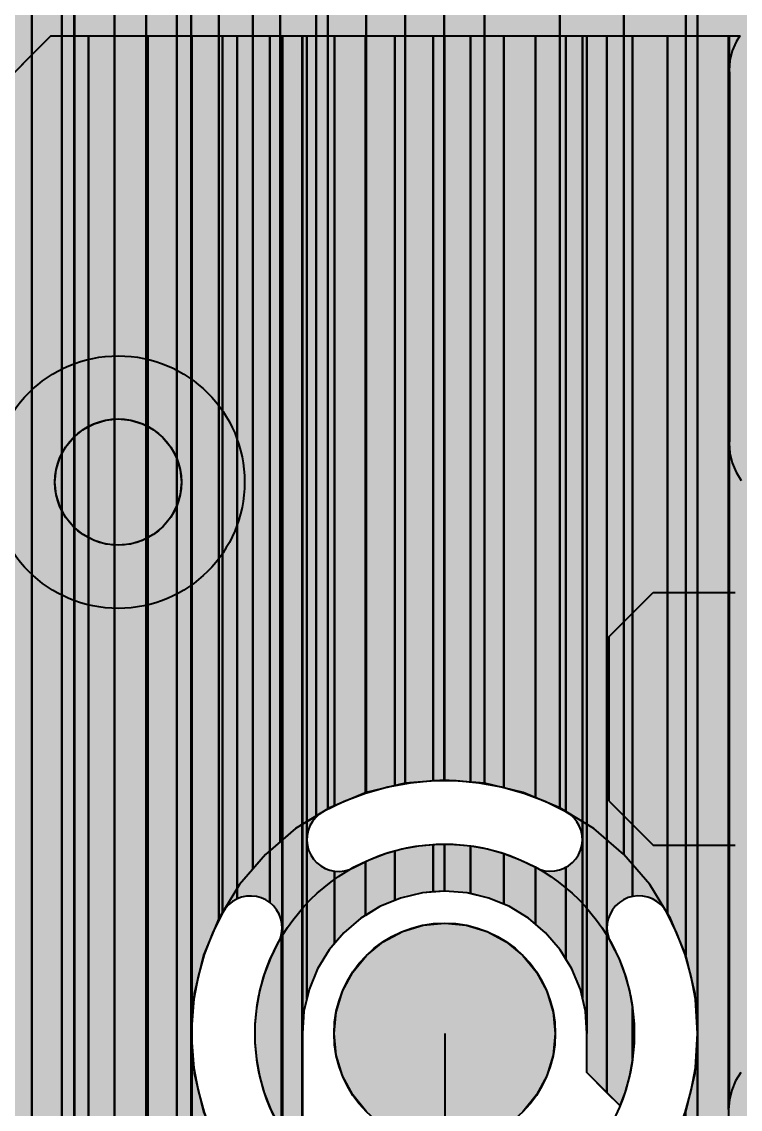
# Model space of a CAD drawing. Header units: millimetres. Extents: x 2 to 110, y 3 to 56.
# Drawn here: x 52.633 to 55.52, y 31.008 to 35.382 of the extents above; entities that cross this region are included whole.
import ezdxf

# ---------------------------------------------------------------- set-up
doc = ezdxf.new("R2010")
doc.units = ezdxf.units.MM
for name, color, linetype in [('bottom_copper', 7, 'Continuous'), ('drill_plated', 7, 'Continuous'), ('top_copper', 7, 'Continuous'), ('top_silk', 7, 'Continuous')]:
    doc.layers.add(name, color=color, linetype=linetype)

# ---------------------------------------------------------------- blocks, each defined once
blk = doc.blocks.new('Block32847')
at = {"layer": 'bottom_copper', "lineweight": 40}
for points in [[(0, 22.3936), (-0.1594, 22.4061), (-0.161, 22.406), (-0.161, 45.048), (0, 45.048), (0, 22.3936)], [(0.3033, 22.2951), (0.1555, 22.3563), (0, 22.3936), (0, 45.048), (0.3033, 45.048), (0.3033, 22.2951)], [(0.5612, 22.1076), (0.4396, 22.2115), (0.3033, 22.2951), (0.3033, 45.048), (0.5612, 45.048), (0.5612, 22.1076)], [(0.8099, 21.7019), (0.7487, 21.8497), (0.6651, 21.986), (0.5612, 22.1076), (0.5612, 45.048), (0.8099, 45.048), (0.8099, 21.7019)], [(0.8566, 21.387), (0.8472, 21.5464), (0.8099, 21.7019), (0.8099, 45.048), (0.8566, 45.048), (0.8566, 21.387)], [(1.2554, 0), (0.8566, 0), (0.8566, 45.048), (1.2554, 45.048), (1.2554, 0)], [(0.8566, 0), (0.8099, 0), (0.8099, 21.0721), (0.8472, 21.2276), (0.8566, 21.387), (0.8566, 0)]]:
    blk.add_hatch(color=7, dxfattribs=at).paths.add_polyline_path(points, flags=0)
at = {"layer": 'bottom_copper', "color": 7, "lineweight": 40}
for points in [[(0, 22.3936), (-0.1594, 22.4061), (-0.161, 22.406), (-0.161, 45.048), (0, 45.048), (0, 22.3936)], [(0.3033, 22.2951), (0.1555, 22.3563), (0, 22.3936), (0, 45.048), (0.3033, 45.048), (0.3033, 22.2951)], [(0.5612, 22.1076), (0.4396, 22.2115), (0.3033, 22.2951), (0.3033, 45.048), (0.5612, 45.048), (0.5612, 22.1076)], [(0.8099, 21.7019), (0.7487, 21.8497), (0.6651, 21.986), (0.5612, 22.1076), (0.5612, 45.048), (0.8099, 45.048), (0.8099, 21.7019)], [(0.8566, 21.387), (0.8472, 21.5464), (0.8099, 21.7019), (0.8099, 45.048), (0.8566, 45.048), (0.8566, 21.387)], [(1.2554, 0), (0.8566, 0), (0.8566, 45.048), (1.2554, 45.048), (1.2554, 0)], [(0.8566, 0), (0.8099, 0), (0.8099, 21.0721), (0.8472, 21.2276), (0.8566, 21.387), (0.8566, 0)]]:
    blk.add_lwpolyline(points, close=True, dxfattribs=at)
blk = doc.blocks.new('Block33519')
at = {"layer": 'bottom_copper', "lineweight": 40}
for points in [[(1.0117, 22.3563), (0.8639, 22.2951), (0.8566, 22.2906), (0.8566, 45.048), (1.0117, 45.048), (1.0117, 22.3563)], [(1.1672, 22.3936), (1.0117, 22.3563), (1.0117, 45.048), (1.1672, 45.048), (1.1672, 22.3936)], [(1.325, 22.406), (1.1672, 22.3936), (1.1672, 45.048), (1.325, 45.048), (1.325, 22.406)], [(0.8566, 22.2906), (0.8099, 22.262), (0.8099, 33.8481), (0.8472, 34.0036), (0.8566, 34.163), (0.8566, 22.2906)], [(0.8099, 22.262), (0.7276, 22.2115), (0.6651, 22.1581), (0.6651, 33.564), (0.7487, 33.7003), (0.8099, 33.8481), (0.8099, 22.262)], [(0.6651, 22.1581), (0.606, 22.1076), (0.5551, 22.048), (0.5551, 33.4372), (0.5612, 33.4424), (0.6651, 33.564), (0.6651, 22.1581)], [(0.5551, 22.048), (0.5021, 21.986), (0.4185, 21.8497), (0.4185, 33.3256), (0.4396, 33.3385), (0.5551, 33.4372), (0.5551, 22.048)], [(0.4185, 21.8497), (0.3573, 21.7019), (0.32, 21.5464), (0.3075, 21.387), (0.3075, 33.2575), (0.4185, 33.3256), (0.4185, 21.8497)], [(0.3075, 14.3084), (0.2508, 14.3319), (0.2508, 33.2332), (0.3033, 33.2549), (0.3075, 33.2575), (0.3075, 14.3084)], [(0.2508, 14.3319), (0.1342, 14.3599), (0.1271, 14.3605), (0.1271, 33.1869), (0.1555, 33.1937), (0.2508, 33.2332), (0.2508, 14.3319)], [(0.1271, 14.3605), (0.0146, 14.3694), (0, 14.3682), (0, 33.1564), (0.1271, 33.1869), (0.1271, 14.3605)], [(0, 14.3682), (-0.105, 14.3599), (-0.161, 14.3465), (-0.161, 33.144), (-0.1594, 33.1439), (0, 33.1564), (0, 14.3682)], [(0.4185, 14.2512), (0.3616, 14.286), (0.3075, 14.3084), (0.3075, 21.387), (0.32, 21.2276), (0.3573, 21.0721), (0.4185, 20.9243), (0.4185, 14.2512)]]:
    blk.add_hatch(color=7, dxfattribs=at).paths.add_polyline_path(points, flags=0)
at = {"layer": 'bottom_copper', "color": 7, "lineweight": 40}
for points in [[(1.0117, 22.3563), (0.8639, 22.2951), (0.8566, 22.2906), (0.8566, 45.048), (1.0117, 45.048), (1.0117, 22.3563)], [(1.1672, 22.3936), (1.0117, 22.3563), (1.0117, 45.048), (1.1672, 45.048), (1.1672, 22.3936)], [(1.325, 22.406), (1.1672, 22.3936), (1.1672, 45.048), (1.325, 45.048), (1.325, 22.406)], [(0.8566, 22.2906), (0.8099, 22.262), (0.8099, 33.8481), (0.8472, 34.0036), (0.8566, 34.163), (0.8566, 22.2906)], [(0.8099, 22.262), (0.7276, 22.2115), (0.6651, 22.1581), (0.6651, 33.564), (0.7487, 33.7003), (0.8099, 33.8481), (0.8099, 22.262)], [(0.6651, 22.1581), (0.606, 22.1076), (0.5551, 22.048), (0.5551, 33.4372), (0.5612, 33.4424), (0.6651, 33.564), (0.6651, 22.1581)], [(0.5551, 22.048), (0.5021, 21.986), (0.4185, 21.8497), (0.4185, 33.3256), (0.4396, 33.3385), (0.5551, 33.4372), (0.5551, 22.048)], [(0.4185, 21.8497), (0.3573, 21.7019), (0.32, 21.5464), (0.3075, 21.387), (0.3075, 33.2575), (0.4185, 33.3256), (0.4185, 21.8497)], [(0.3075, 14.3084), (0.2508, 14.3319), (0.2508, 33.2332), (0.3033, 33.2549), (0.3075, 33.2575), (0.3075, 14.3084)], [(0.2508, 14.3319), (0.1342, 14.3599), (0.1271, 14.3605), (0.1271, 33.1869), (0.1555, 33.1937), (0.2508, 33.2332), (0.2508, 14.3319)], [(0.1271, 14.3605), (0.0146, 14.3694), (0, 14.3682), (0, 33.1564), (0.1271, 33.1869), (0.1271, 14.3605)], [(0, 14.3682), (-0.105, 14.3599), (-0.161, 14.3465), (-0.161, 33.144), (-0.1594, 33.1439), (0, 33.1564), (0, 14.3682)], [(0.4185, 14.2512), (0.3616, 14.286), (0.3075, 14.3084), (0.3075, 21.387), (0.32, 21.2276), (0.3573, 21.0721), (0.4185, 20.9243), (0.4185, 14.2512)]]:
    blk.add_lwpolyline(points, close=True, dxfattribs=at)
blk = doc.blocks.new('Block34573')
at = {"layer": 'bottom_copper', "lineweight": 40}
for points in [[(1.0168, 14.3465), (1.0152, 14.3461), (1.0152, 33.1441), (1.0168, 33.144), (1.0168, 14.3465)], [(1.0152, 14.3461), (0.9665, 14.3344), (0.9665, 31.2163), (0.9874, 31.2504), (1.0027, 31.2873), (1.012, 31.3262), (1.0152, 31.3661), (1.0152, 14.3461)], [(0.9665, 14.3344), (0.9562, 14.3319), (0.8454, 14.286), (0.8454, 31.0918), (0.933, 31.1794), (0.9406, 31.1859), (0.9665, 31.2163), (0.9665, 14.3344)], [(0.8454, 14.286), (0.7431, 14.2234), (0.7035, 14.1896), (0.7035, 30.9499), (0.8454, 31.0918), (0.8454, 14.286)]]:
    blk.add_hatch(color=7, dxfattribs=at).paths.add_polyline_path(points, flags=0)
at = {"layer": 'bottom_copper', "color": 7, "lineweight": 40}
for points in [[(1.0168, 14.3465), (1.0152, 14.3461), (1.0152, 33.1441), (1.0168, 33.144), (1.0168, 14.3465)], [(1.0152, 14.3461), (0.9665, 14.3344), (0.9665, 31.2163), (0.9874, 31.2504), (1.0027, 31.2873), (1.012, 31.3262), (1.0152, 31.3661), (1.0152, 14.3461)], [(0.9665, 14.3344), (0.9562, 14.3319), (0.8454, 14.286), (0.8454, 31.0918), (0.933, 31.1794), (0.9406, 31.1859), (0.9665, 31.2163), (0.9665, 14.3344)], [(0.8454, 14.286), (0.7431, 14.2234), (0.7035, 14.1896), (0.7035, 30.9499), (0.8454, 31.0918), (0.8454, 14.286)]]:
    blk.add_lwpolyline(points, close=True, dxfattribs=at)
blk = doc.blocks.new('Block55361')
at = {"layer": 'top_copper', "lineweight": 40}
for points in [[(0, 0.4479), (-0.0573, 0.4531), (-0.1035, 0.4531), (-0.1039, 3.4501), (0, 3.4501), (0, 0.4479)], [(0.1347, 0.4255), (0.1255, 0.428), (0.0347, 0.4447), (0, 0.4479), (0, 3.4501), (0.1347, 3.4501), (0.1347, 0.4255)], [(0.2616, 0.3853), (0.2145, 0.4032), (0.1347, 0.4255), (0.1347, 3.4501), (0.2616, 3.4501), (0.2616, 0.3853)], [(0.3833, 0.3289), (0.3008, 0.3703), (0.2616, 0.3853), (0.2616, 3.4501), (0.3833, 3.4501), (0.3833, 0.3289)], [(0.4498, 0.2138), (0.4488, 0.2337), (0.4447, 0.2533), (0.4376, 0.272), (0.4276, 0.2893), (0.4151, 0.3049), (0.4002, 0.3183), (0.3833, 0.3289), (0.3833, 3.4501), (0.4498, 3.4501), (0.4498, 0.2138)], [(0.468, -0.5629), (0.4627, -0.4732), (0.4498, -0.4195), (0.4498, 3.4501), (0.468, 3.4501), (0.468, -0.5629)], [(0.5487, -0.8009), (0.468, -0.7202), (0.468, 3.4501), (0.5487, 3.4501), (0.5487, -0.8009)], [(0.6514, -0.0115), (0.6337, -0.0162), (0.6154, -0.0244), (0.5985, -0.0354), (0.5836, -0.0489), (0.571, -0.0646), (0.561, -0.082), (0.5538, -0.1008), (0.5497, -0.1205), (0.5487, -0.1406), (0.5487, 3.4501), (0.6514, 3.4501), (0.6514, -0.0115)], [(0.7914, -0.0801), (0.7892, -0.0756), (0.7783, -0.0587), (0.7648, -0.0438), (0.7492, -0.0311), (0.7317, -0.0211), (0.7129, -0.014), (0.6932, -0.0098), (0.6732, -0.0088), (0.6532, -0.011), (0.6514, -0.0115), (0.6514, 3.4501), (0.7914, 3.4501), (0.7914, -0.0801)], [(0.9125, -0.5167), (0.9041, -0.4247), (0.8874, -0.3339), (0.8626, -0.2449), (0.8297, -0.1586), (0.7914, -0.0801), (0.7914, 3.4501), (0.9125, 3.4501), (0.9125, -0.5167)], [(1.0376, -1.2898), (0.9125, -1.1646), (0.9125, 3.4501), (1.0376, 3.4501), (1.0376, -1.2898)], [(1.0399, -0.8402), (1.0376, -0.8689), (1.0376, 3.4501), (1.0399, 3.4501), (1.0399, -0.8402)], [(1.0677, 3.4266), (1.0524, 3.3896), (1.043, 3.3508), (1.0399, 3.3109), (1.0399, 3.4501), (1.0821, 3.4501), (1.0677, 3.4266)], [(1.0407, 1.8213), (1.0399, 1.8113), (1.0399, 3.3109), (1.0407, 3.3009), (1.0407, 1.8213)], [(1.5625, -0.6149), (1.3024, -0.6149), (1.2924, -0.6141), (1.2526, -0.6172), (1.2137, -0.6266), (1.1767, -0.6419), (1.1426, -0.6628), (1.1122, -0.6887), (1.0863, -0.7191), (1.0654, -0.7532), (1.0501, -0.7902), (1.0408, -0.829), (1.0399, -0.8402), (1.0399, 1.8113), (1.043, 1.7714), (1.0524, 1.7326), (1.0677, 1.6956), (1.0886, 1.6615), (1.1145, 1.6311), (1.1449, 1.6052), (1.179, 1.5843), (1.216, 1.569), (1.2548, 1.5596), (1.2947, 1.5565), (1.3046, 1.5573), (1.5625, 1.5573), (1.5625, -0.6149)], [(0, 0), (-0.0138, 0.0033), (-0.1035, 0.0104), (-0.1039, 0.1983), (-0.0689, 0.1983), (0, 0.192), (0, 0)], [(0.1347, -0.0429), (0.0736, -0.0177), (0, 0), (0, 0.192), (0.0681, 0.1795), (0.1347, 0.1609), (0.1347, -0.0429)], [(0.4498, -0.4195), (0.4417, -0.3858), (0.4073, -0.3026), (0.3833, -0.2634), (0.3833, 0.1059), (0.3944, 0.1123), (0.4099, 0.1248), (0.4234, 0.1396), (0.4343, 0.1564), (0.4424, 0.1746), (0.4477, 0.1939), (0.4498, 0.2138), (0.4498, -0.4195)], [(0.2616, -0.1231), (0.2335, -0.0991), (0.1568, -0.0521), (0.1347, -0.0429), (0.1347, 0.1609), (0.1994, 0.1363), (0.2616, 0.1059), (0.2616, -0.1231)], [(0.3833, -0.2634), (0.3603, -0.2259), (0.3019, -0.1575), (0.2616, -0.1231), (0.2616, 0.1059), (0.2797, 0.0974), (0.299, 0.0922), (0.3188, 0.0901), (0.3388, 0.0911), (0.3584, 0.0952), (0.377, 0.1023), (0.3833, 0.1059), (0.3833, -0.2634)], [(0.6514, -0.6664), (0.6389, -0.7345), (0.6203, -0.8011), (0.6006, -0.8528), (0.5487, -0.8009), (0.5487, -0.1406), (0.5508, -0.1606), (0.5561, -0.18), (0.5646, -0.1982), (0.5957, -0.26), (0.6203, -0.3247), (0.6389, -0.3913), (0.6514, -0.4594), (0.6514, -0.6664)], [(0.6577, -0.5975), (0.6514, -0.6664), (0.6514, -0.4594), (0.6577, -0.5283), (0.6577, -0.5975)], [(0.9125, -1.1646), (0.7914, -1.0435), (0.8297, -0.9672), (0.8626, -0.8809), (0.8874, -0.7919), (0.9041, -0.7011), (0.9125, -0.6091), (0.9125, -1.1646)]]:
    blk.add_hatch(color=7, dxfattribs=at).paths.add_polyline_path(points, flags=0)
at = {"layer": 'top_copper', "color": 7, "lineweight": 40}
for points in [[(0, 0.4479), (-0.0573, 0.4531), (-0.1035, 0.4531), (-0.1039, 3.4501), (0, 3.4501), (0, 0.4479)], [(0.1347, 0.4255), (0.1255, 0.428), (0.0347, 0.4447), (0, 0.4479), (0, 3.4501), (0.1347, 3.4501), (0.1347, 0.4255)], [(0.2616, 0.3853), (0.2145, 0.4032), (0.1347, 0.4255), (0.1347, 3.4501), (0.2616, 3.4501), (0.2616, 0.3853)], [(0.3833, 0.3289), (0.3008, 0.3703), (0.2616, 0.3853), (0.2616, 3.4501), (0.3833, 3.4501), (0.3833, 0.3289)], [(0.4498, 0.2138), (0.4488, 0.2337), (0.4447, 0.2533), (0.4376, 0.272), (0.4276, 0.2893), (0.4151, 0.3049), (0.4002, 0.3183), (0.3833, 0.3289), (0.3833, 3.4501), (0.4498, 3.4501), (0.4498, 0.2138)], [(0.468, -0.5629), (0.4627, -0.4732), (0.4498, -0.4195), (0.4498, 3.4501), (0.468, 3.4501), (0.468, -0.5629)], [(0.5487, -0.8009), (0.468, -0.7202), (0.468, 3.4501), (0.5487, 3.4501), (0.5487, -0.8009)], [(0.6514, -0.0115), (0.6337, -0.0162), (0.6154, -0.0244), (0.5985, -0.0354), (0.5836, -0.0489), (0.571, -0.0646), (0.561, -0.082), (0.5538, -0.1008), (0.5497, -0.1205), (0.5487, -0.1406), (0.5487, 3.4501), (0.6514, 3.4501), (0.6514, -0.0115)], [(0.7914, -0.0801), (0.7892, -0.0756), (0.7783, -0.0587), (0.7648, -0.0438), (0.7492, -0.0311), (0.7317, -0.0211), (0.7129, -0.014), (0.6932, -0.0098), (0.6732, -0.0088), (0.6532, -0.011), (0.6514, -0.0115), (0.6514, 3.4501), (0.7914, 3.4501), (0.7914, -0.0801)], [(0.9125, -0.5167), (0.9041, -0.4247), (0.8874, -0.3339), (0.8626, -0.2449), (0.8297, -0.1586), (0.7914, -0.0801), (0.7914, 3.4501), (0.9125, 3.4501), (0.9125, -0.5167)], [(1.0376, -1.2898), (0.9125, -1.1646), (0.9125, 3.4501), (1.0376, 3.4501), (1.0376, -1.2898)], [(1.0399, -0.8402), (1.0376, -0.8689), (1.0376, 3.4501), (1.0399, 3.4501), (1.0399, -0.8402)], [(1.0677, 3.4266), (1.0524, 3.3896), (1.043, 3.3508), (1.0399, 3.3109), (1.0399, 3.4501), (1.0821, 3.4501), (1.0677, 3.4266)], [(1.0407, 1.8213), (1.0399, 1.8113), (1.0399, 3.3109), (1.0407, 3.3009), (1.0407, 1.8213)], [(0, 0), (-0.0138, 0.0033), (-0.1035, 0.0104), (-0.1039, 0.1983), (-0.0689, 0.1983), (0, 0.192), (0, 0)], [(0.1347, -0.0429), (0.0736, -0.0177), (0, 0), (0, 0.192), (0.0681, 0.1795), (0.1347, 0.1609), (0.1347, -0.0429)], [(0.4498, -0.4195), (0.4417, -0.3858), (0.4073, -0.3026), (0.3833, -0.2634), (0.3833, 0.1059), (0.3944, 0.1123), (0.4099, 0.1248), (0.4234, 0.1396), (0.4343, 0.1564), (0.4424, 0.1746), (0.4477, 0.1939), (0.4498, 0.2138), (0.4498, -0.4195)], [(0.2616, -0.1231), (0.2335, -0.0991), (0.1568, -0.0521), (0.1347, -0.0429), (0.1347, 0.1609), (0.1994, 0.1363), (0.2616, 0.1059), (0.2616, -0.1231)], [(0.3833, -0.2634), (0.3603, -0.2259), (0.3019, -0.1575), (0.2616, -0.1231), (0.2616, 0.1059), (0.2797, 0.0974), (0.299, 0.0922), (0.3188, 0.0901), (0.3388, 0.0911), (0.3584, 0.0952), (0.377, 0.1023), (0.3833, 0.1059), (0.3833, -0.2634)], [(0.6514, -0.6664), (0.6389, -0.7345), (0.6203, -0.8011), (0.6006, -0.8528), (0.5487, -0.8009), (0.5487, -0.1406), (0.5508, -0.1606), (0.5561, -0.18), (0.5646, -0.1982), (0.5957, -0.26), (0.6203, -0.3247), (0.6389, -0.3913), (0.6514, -0.4594), (0.6514, -0.6664)], [(0.6577, -0.5975), (0.6514, -0.6664), (0.6514, -0.4594), (0.6577, -0.5283), (0.6577, -0.5975)], [(0.9125, -1.1646), (0.7914, -1.0435), (0.8297, -0.9672), (0.8626, -0.8809), (0.8874, -0.7919), (0.9041, -0.7011), (0.9125, -0.6091), (0.9125, -1.1646)]]:
    blk.add_lwpolyline(points, close=True, dxfattribs=at)
blk.add_lwpolyline([(1.0863, -0.7191), (1.0654, -0.7532), (1.0501, -0.7902), (1.0408, -0.829), (1.0399, -0.8402), (1.0399, 1.8113), (1.043, 1.7714), (1.0524, 1.7326), (1.0677, 1.6956), (1.0886, 1.6615)], dxfattribs=at)
blk = doc.blocks.new('Block57098')
at = {"layer": 'top_copper', "lineweight": 40}
for points in [[(0, 1.8091), (-0.0164, 1.8197), (-0.0347, 1.828), (-0.0542, 1.8334), (-0.0742, 1.8355), (-0.0941, 1.8345), (-0.1137, 1.8304), (-0.1316, 1.8236), (-0.1316, 5.2952), (0, 5.2952), (0, 1.8091)], [(0.0495, 1.7045), (0.0485, 1.7245), (0.0444, 1.7441), (0.0373, 1.7627), (0.0273, 1.7801), (0.0148, 1.7956), (0, 1.8091), (0, 5.2952), (0.0493, 5.2952), (0.0495, 1.7045)], [(0.0503, 0.8599), (0.0495, 0.8675), (0.0495, 5.2952), (0.0503, 5.2952), (0.0503, 0.8599)], [(0.1292, 0), (0.0503, 0), (0.0503, 5.2952), (0.1292, 5.2952), (0.1292, 0)], [(0.131, 0.9106), (0.1292, 0.8882), (0.1292, 5.2952), (0.131, 5.2952), (0.131, 0.9106)], [(0.1484, 1.4223), (0.1363, 1.3719), (0.131, 1.2822), (0.131, 5.2952), (0.1484, 5.2952), (0.1484, 1.4223)], [(0.2601, 2.1968), (0.2152, 2.1749), (0.1983, 2.164), (0.1834, 2.1505), (0.1707, 2.1349), (0.1607, 2.1174), (0.1536, 2.0986), (0.1494, 2.0789), (0.1484, 2.0589), (0.1484, 5.2952), (0.2601, 5.2952), (0.2601, 2.1968)], [(0.3845, 2.2483), (0.2982, 2.2154), (0.2601, 2.1968), (0.2601, 5.2952), (0.3845, 5.2952), (0.3845, 2.2483)], [(0.5026, 2.2785), (0.4735, 2.2731), (0.3845, 2.2483), (0.3845, 5.2952), (0.5026, 5.2952), (0.5026, 2.2785)], [(0.6563, 2.2982), (0.5643, 2.2898), (0.5026, 2.2785), (0.5026, 5.2952), (0.6563, 5.2952), (0.6563, 2.2982)], [(0.7021, 2.2982), (0.6563, 2.2982), (0.6563, 5.2952), (0.7021, 5.2952), (0.7021, 2.2982)], [(0.2601, 1.6443), (0.2387, 1.6192), (0.1917, 1.5425), (0.1573, 1.4593), (0.1484, 1.4223), (0.1484, 2.0589), (0.1506, 2.0389), (0.1558, 2.0194), (0.164, 2.0011), (0.175, 1.9842), (0.1885, 1.9693), (0.2042, 1.9567), (0.2216, 1.9467), (0.2404, 1.9395), (0.2601, 1.9354), (0.2601, 1.6443)], [(0.5026, 1.818), (0.4422, 1.793), (0.3845, 1.7576), (0.3845, 1.9738), (0.3996, 1.9814), (0.4643, 2.006), (0.5026, 2.0167), (0.5026, 1.818)], [(0.6563, 1.8518), (0.6128, 1.8484), (0.5254, 1.8274), (0.5026, 1.818), (0.5026, 2.0167), (0.5309, 2.0246), (0.599, 2.0371), (0.6563, 2.0423), (0.6563, 1.8518)], [(0.7021, 1.8554), (0.6563, 1.8518), (0.6563, 2.0423), (0.6679, 2.0434), (0.7021, 2.0434), (0.7021, 1.8554)], [(0.3845, 1.7576), (0.3655, 1.746), (0.2971, 1.6876), (0.2601, 1.6443), (0.2601, 1.9354), (0.2802, 1.9344), (0.3002, 1.9365), (0.3196, 1.9418), (0.3378, 1.9503), (0.3845, 1.9738), (0.3845, 1.7576)], [(0.0474, 0.8828), (0.0429, 0.8993), (0.0344, 0.9175), (0.0033, 0.9793), (-0.0213, 1.044), (-0.0399, 1.1106), (-0.0524, 1.1787), (-0.0587, 1.2476), (-0.0587, 1.3168), (-0.0524, 1.3857), (-0.0399, 1.4538), (-0.0213, 1.5204), (0.0033, 1.5851), (0.0337, 1.6473), (0.0422, 1.6654), (0.0474, 1.6847), (0.0474, 0.8828)], [(0.0495, 0.8675), (0.0482, 0.8799), (0.0474, 0.8828), (0.0474, 1.6847), (0.0495, 1.7045), (0.0495, 0.8675)]]:
    blk.add_hatch(color=7, dxfattribs=at).paths.add_polyline_path(points, flags=0)
at = {"layer": 'top_copper', "color": 7, "lineweight": 40}
for points in [[(0, 1.8091), (-0.0164, 1.8197), (-0.0347, 1.828), (-0.0542, 1.8334), (-0.0742, 1.8355), (-0.0941, 1.8345), (-0.1137, 1.8304), (-0.1316, 1.8236), (-0.1316, 5.2952), (0, 5.2952), (0, 1.8091)], [(0.0495, 1.7045), (0.0485, 1.7245), (0.0444, 1.7441), (0.0373, 1.7627), (0.0273, 1.7801), (0.0148, 1.7956), (0, 1.8091), (0, 5.2952), (0.0493, 5.2952), (0.0495, 1.7045)], [(0.0503, 0.8599), (0.0495, 0.8675), (0.0495, 5.2952), (0.0503, 5.2952), (0.0503, 0.8599)], [(0.1292, 0), (0.0503, 0), (0.0503, 5.2952), (0.1292, 5.2952), (0.1292, 0)], [(0.131, 0.9106), (0.1292, 0.8882), (0.1292, 5.2952), (0.131, 5.2952), (0.131, 0.9106)], [(0.1484, 1.4223), (0.1363, 1.3719), (0.131, 1.2822), (0.131, 5.2952), (0.1484, 5.2952), (0.1484, 1.4223)], [(0.2601, 2.1968), (0.2152, 2.1749), (0.1983, 2.164), (0.1834, 2.1505), (0.1707, 2.1349), (0.1607, 2.1174), (0.1536, 2.0986), (0.1494, 2.0789), (0.1484, 2.0589), (0.1484, 5.2952), (0.2601, 5.2952), (0.2601, 2.1968)], [(0.3845, 2.2483), (0.2982, 2.2154), (0.2601, 2.1968), (0.2601, 5.2952), (0.3845, 5.2952), (0.3845, 2.2483)], [(0.5026, 2.2785), (0.4735, 2.2731), (0.3845, 2.2483), (0.3845, 5.2952), (0.5026, 5.2952), (0.5026, 2.2785)], [(0.6563, 2.2982), (0.5643, 2.2898), (0.5026, 2.2785), (0.5026, 5.2952), (0.6563, 5.2952), (0.6563, 2.2982)], [(0.7021, 2.2982), (0.6563, 2.2982), (0.6563, 5.2952), (0.7021, 5.2952), (0.7021, 2.2982)], [(0.2601, 1.6443), (0.2387, 1.6192), (0.1917, 1.5425), (0.1573, 1.4593), (0.1484, 1.4223), (0.1484, 2.0589), (0.1506, 2.0389), (0.1558, 2.0194), (0.164, 2.0011), (0.175, 1.9842), (0.1885, 1.9693), (0.2042, 1.9567), (0.2216, 1.9467), (0.2404, 1.9395), (0.2601, 1.9354), (0.2601, 1.6443)], [(0.5026, 1.818), (0.4422, 1.793), (0.3845, 1.7576), (0.3845, 1.9738), (0.3996, 1.9814), (0.4643, 2.006), (0.5026, 2.0167), (0.5026, 1.818)], [(0.6563, 1.8518), (0.6128, 1.8484), (0.5254, 1.8274), (0.5026, 1.818), (0.5026, 2.0167), (0.5309, 2.0246), (0.599, 2.0371), (0.6563, 2.0423), (0.6563, 1.8518)], [(0.7021, 1.8554), (0.6563, 1.8518), (0.6563, 2.0423), (0.6679, 2.0434), (0.7021, 2.0434), (0.7021, 1.8554)], [(0.3845, 1.7576), (0.3655, 1.746), (0.2971, 1.6876), (0.2601, 1.6443), (0.2601, 1.9354), (0.2802, 1.9344), (0.3002, 1.9365), (0.3196, 1.9418), (0.3378, 1.9503), (0.3845, 1.9738), (0.3845, 1.7576)], [(0.0474, 0.8828), (0.0429, 0.8993), (0.0344, 0.9175), (0.0033, 0.9793), (-0.0213, 1.044), (-0.0399, 1.1106), (-0.0524, 1.1787), (-0.0587, 1.2476), (-0.0587, 1.3168), (-0.0524, 1.3857), (-0.0399, 1.4538), (-0.0213, 1.5204), (0.0033, 1.5851), (0.0337, 1.6473), (0.0422, 1.6654), (0.0474, 1.6847), (0.0474, 0.8828)], [(0.0495, 0.8675), (0.0482, 0.8799), (0.0474, 0.8828), (0.0474, 1.6847), (0.0495, 1.7045), (0.0495, 0.8675)]]:
    blk.add_lwpolyline(points, close=True, dxfattribs=at)
blk = doc.blocks.new('Block58487')
at = {"layer": 'top_copper', "lineweight": 40}
for points in [[(4.4135, 5.4279), (4.1861, 5.4279), (4.1861, 10.6463), (4.2629, 10.7231), (4.4135, 10.7231), (4.4135, 5.4279)], [(4.6527, 5.4279), (4.4135, 5.4279), (4.4135, 10.7231), (4.6527, 10.7231), (4.6527, 5.4279)], [(4.8291, 5.4279), (4.6527, 5.4279), (4.6527, 10.7231), (4.8291, 10.7231), (4.8291, 5.4279)], [(4.9524, 7.1951), (4.9119, 7.1144), (4.879, 7.0281), (4.8542, 6.9391), (4.8375, 6.8483), (4.8291, 6.7563), (4.8291, 10.7231), (4.9524, 10.7231), (4.9524, 7.1951)], [(5.011, 7.2515), (5.0102, 7.2512), (4.9929, 7.2412), (4.9773, 7.2287), (4.9639, 7.2138), (4.9533, 7.1969), (4.9524, 7.1951), (4.9524, 10.7231), (5.011, 10.7231), (5.011, 7.2515)], [(4.1861, 5.4279), (4.1491, 5.4279), (4.1391, 5.4287), (4.0994, 5.4256), (4.0604, 5.4162), (4.0235, 5.4009), (4.0235, 10.4837), (4.1861, 10.6463), (4.1861, 5.4279)], [(4.9524, 5.4279), (4.8291, 5.4279), (4.8291, 6.6639), (4.8375, 6.5719), (4.8542, 6.4811), (4.879, 6.3921), (4.9119, 6.3058), (4.9524, 6.2228), (4.9524, 5.4279)]]:
    blk.add_hatch(color=7, dxfattribs=at).paths.add_polyline_path(points, flags=0)
at = {"layer": 'top_copper', "color": 7, "lineweight": 40}
for points in [[(4.4135, 5.4279), (4.1861, 5.4279), (4.1861, 10.6463), (4.2629, 10.7231), (4.4135, 10.7231), (4.4135, 5.4279)], [(4.6527, 5.4279), (4.4135, 5.4279), (4.4135, 10.7231), (4.6527, 10.7231), (4.6527, 5.4279)], [(4.8291, 5.4279), (4.6527, 5.4279), (4.6527, 10.7231), (4.8291, 10.7231), (4.8291, 5.4279)], [(4.9524, 7.1951), (4.9119, 7.1144), (4.879, 7.0281), (4.8542, 6.9391), (4.8375, 6.8483), (4.8291, 6.7563), (4.8291, 10.7231), (4.9524, 10.7231), (4.9524, 7.1951)], [(5.011, 7.2515), (5.0102, 7.2512), (4.9929, 7.2412), (4.9773, 7.2287), (4.9639, 7.2138), (4.9533, 7.1969), (4.9524, 7.1951), (4.9524, 10.7231), (5.011, 10.7231), (5.011, 7.2515)], [(4.1861, 5.4279), (4.1491, 5.4279), (4.1391, 5.4287), (4.0994, 5.4256), (4.0604, 5.4162), (4.0235, 5.4009), (4.0235, 10.4837), (4.1861, 10.6463), (4.1861, 5.4279)], [(4.9524, 5.4279), (4.8291, 5.4279), (4.8291, 6.6639), (4.8375, 6.5719), (4.8542, 6.4811), (4.879, 6.3921), (4.9119, 6.3058), (4.9524, 6.2228), (4.9524, 5.4279)]]:
    blk.add_lwpolyline(points, close=True, dxfattribs=at)

msp = doc.modelspace()

# ---------------------------------------------------------------- hatches: boundary and pattern name
at = {"layer": 'bottom_copper', "lineweight": 40}
for points in [[(53.2691, 33.4804), (53.2547, 33.4328), (53.2312, 33.3889), (53.1996, 33.3504), (53.1611, 33.3188), (53.1172, 33.2953), (53.0696, 33.2809), (53.02, 33.276), (52.9704, 33.2809), (52.9228, 33.2953), (52.8789, 33.3188), (52.8404, 33.3504), (52.8088, 33.3889), (52.7853, 33.4328), (52.7709, 33.4804), (52.766, 33.53), (52.7709, 33.5796), (52.7853, 33.6272), (52.8088, 33.6711), (52.8404, 33.7096), (52.8789, 33.7412), (52.9228, 33.7647), (52.9704, 33.7791), (53.02, 33.784), (53.0696, 33.7791), (53.1172, 33.7647), (53.1611, 33.7412), (53.1996, 33.7096), (53.2312, 33.6711), (53.2547, 33.6272), (53.2691, 33.5796), (53.274, 33.53), (53.2691, 33.4804)], [(54.768, 31.2253), (54.7427, 31.1419), (54.7016, 31.065), (54.6463, 30.9977), (54.579, 30.9424), (54.5021, 30.9013), (54.4187, 30.876), (54.332, 30.8675), (54.2453, 30.876), (54.1619, 30.9013), (54.085, 30.9424), (54.0177, 30.9977), (53.9624, 31.065), (53.9213, 31.1419), (53.896, 31.2253), (53.8875, 31.312), (53.896, 31.3987), (53.9213, 31.4821), (53.9624, 31.559), (54.0177, 31.6263), (54.085, 31.6816), (54.1619, 31.7227), (54.2453, 31.748), (54.332, 31.7565), (54.4187, 31.748), (54.5021, 31.7227), (54.579, 31.6816), (54.6463, 31.6263), (54.7016, 31.559), (54.7427, 31.4821), (54.768, 31.3987), (54.7765, 31.312), (54.768, 31.2253)]]:
    msp.add_hatch(color=7, dxfattribs=at).paths.add_polyline_path(points, flags=0)
at = {"layer": 'drill_plated', "lineweight": 40}
for points in [[(53.2691, 33.4804), (53.2547, 33.4328), (53.2312, 33.3889), (53.1996, 33.3504), (53.1611, 33.3188), (53.1172, 33.2953), (53.0696, 33.2809), (53.02, 33.276), (52.9704, 33.2809), (52.9228, 33.2953), (52.8789, 33.3188), (52.8404, 33.3504), (52.8088, 33.3889), (52.7853, 33.4328), (52.7709, 33.4804), (52.766, 33.53), (52.7709, 33.5796), (52.7853, 33.6272), (52.8088, 33.6711), (52.8404, 33.7096), (52.8789, 33.7412), (52.9228, 33.7647), (52.9704, 33.7791), (53.02, 33.784), (53.0696, 33.7791), (53.1172, 33.7647), (53.1611, 33.7412), (53.1996, 33.7096), (53.2312, 33.6711), (53.2547, 33.6272), (53.2691, 33.5796), (53.274, 33.53), (53.2691, 33.4804)], [(54.768, 31.2253), (54.7427, 31.1419), (54.7016, 31.065), (54.6463, 30.9977), (54.579, 30.9424), (54.5021, 30.9013), (54.4187, 30.876), (54.332, 30.8675), (54.2453, 30.876), (54.1619, 30.9013), (54.085, 30.9424), (54.0177, 30.9977), (53.9624, 31.065), (53.9213, 31.1419), (53.896, 31.2253), (53.8875, 31.312), (53.896, 31.3987), (53.9213, 31.4821), (53.9624, 31.559), (54.0177, 31.6263), (54.085, 31.6816), (54.1619, 31.7227), (54.2453, 31.748), (54.332, 31.7565), (54.4187, 31.748), (54.5021, 31.7227), (54.579, 31.6816), (54.6463, 31.6263), (54.7016, 31.559), (54.7427, 31.4821), (54.768, 31.3987), (54.7765, 31.312), (54.768, 31.2253)]]:
    msp.add_hatch(color=7, dxfattribs=at).paths.add_polyline_path(points, flags=0)
at = {"layer": 'top_copper', "lineweight": 40}
for points in [[(53.2691, 33.4804), (53.2547, 33.4328), (53.2312, 33.3889), (53.1996, 33.3504), (53.1611, 33.3188), (53.1172, 33.2953), (53.0696, 33.2809), (53.02, 33.276), (52.9704, 33.2809), (52.9228, 33.2953), (52.8789, 33.3188), (52.8404, 33.3504), (52.8088, 33.3889), (52.7853, 33.4328), (52.7709, 33.4804), (52.766, 33.53), (52.7709, 33.5796), (52.7853, 33.6272), (52.8088, 33.6711), (52.8404, 33.7096), (52.8789, 33.7412), (52.9228, 33.7647), (52.9704, 33.7791), (53.02, 33.784), (53.0696, 33.7791), (53.1172, 33.7647), (53.1611, 33.7412), (53.1996, 33.7096), (53.2312, 33.6711), (53.2547, 33.6272), (53.2691, 33.5796), (53.274, 33.53), (53.2691, 33.4804)], [(54.768, 31.2253), (54.7427, 31.1419), (54.7016, 31.065), (54.6463, 30.9977), (54.579, 30.9424), (54.5021, 30.9013), (54.4187, 30.876), (54.332, 30.8675), (54.2453, 30.876), (54.1619, 30.9013), (54.085, 30.9424), (54.0177, 30.9977), (53.9624, 31.065), (53.9213, 31.1419), (53.896, 31.2253), (53.8875, 31.312), (53.896, 31.3987), (53.9213, 31.4821), (53.9624, 31.559), (54.0177, 31.6263), (54.085, 31.6816), (54.1619, 31.7227), (54.2453, 31.748), (54.332, 31.7565), (54.4187, 31.748), (54.5021, 31.7227), (54.579, 31.6816), (54.6463, 31.6263), (54.7016, 31.559), (54.7427, 31.4821), (54.768, 31.3987), (54.7765, 31.312), (54.768, 31.2253)]]:
    msp.add_hatch(color=7, dxfattribs=at).paths.add_polyline_path(points, flags=0)

# ---------------------------------------------------------------- linework, layer by layer
at = {"layer": 'bottom_copper', "color": 7, "lineweight": 40}
for p, q in [((54.3304, 32.331), (54.3304, 54.973)), ((54.3304, 54.973), (54.3304, 32.331)), ((52.8444, 24.2715), (52.8444, 43.069)), ((52.8444, 43.069), (52.8444, 24.2715)), ((54.3304, 32.331), (54.1726, 32.3186)), ((54.332, 32.3311), (54.3304, 32.331)), ((54.4914, 32.3186), (54.332, 32.3311)), ((54.1726, 32.3186), (54.0171, 32.2813)), ((54.6469, 32.2813), (54.4914, 32.3186)), ((54.0171, 32.2813), (53.8693, 32.2201)), ((54.7947, 32.2201), (54.6469, 32.2813)), ((53.8693, 32.2201), (53.733, 32.1365)), ((54.931, 32.1365), (54.7947, 32.2201)), ((53.733, 32.1365), (53.6114, 32.0326)), ((55.0526, 32.0326), (54.931, 32.1365)), ((53.6114, 32.0326), (53.5075, 31.911)), ((55.1565, 31.911), (55.0526, 32.0326)), ((53.5075, 31.911), (53.4239, 31.7747)), ((55.2401, 31.7747), (55.1565, 31.911)), ((53.4239, 31.7747), (53.3627, 31.6269)), ((55.3013, 31.6269), (55.2401, 31.7747)), ((53.3627, 31.6269), (53.3254, 31.4714)), ((55.3386, 31.4714), (55.3013, 31.6269)), ((53.3254, 31.4714), (53.3129, 31.312)), ((55.348, 31.312), (55.3386, 31.4714)), ((53.3129, 31.312), (53.3254, 31.1526)), ((55.3386, 31.1526), (55.348, 31.312)), ((53.3254, 31.1526), (53.3627, 30.9971)), ((55.3013, 30.9971), (55.3386, 31.1526))]:
    msp.add_line(p, q, dxfattribs=at)
msp.add_lwpolyline([(53.2691, 33.4804), (53.2547, 33.4328), (53.2312, 33.3889), (53.1996, 33.3504), (53.1611, 33.3188), (53.1172, 33.2953), (53.0696, 33.2809), (53.02, 33.276), (52.9704, 33.2809), (52.9228, 33.2953), (52.8789, 33.3188), (52.8404, 33.3504), (52.8088, 33.3889), (52.7853, 33.4328), (52.7709, 33.4804), (52.766, 33.53), (52.7709, 33.5796), (52.7853, 33.6272), (52.8088, 33.6711), (52.8404, 33.7096), (52.8789, 33.7412), (52.9228, 33.7647), (52.9704, 33.7791), (53.02, 33.784), (53.0696, 33.7791), (53.1172, 33.7647), (53.1611, 33.7412), (53.1996, 33.7096), (53.2312, 33.6711), (53.2547, 33.6272), (53.2691, 33.5796), (53.274, 33.53), (53.2691, 33.4804)], close=True, dxfattribs=at)
msp.add_lwpolyline([(54.0177, 30.9977), (53.9624, 31.065), (53.9213, 31.1419), (53.896, 31.2253), (53.8875, 31.312), (53.896, 31.3987), (53.9213, 31.4821), (53.9624, 31.559), (54.0177, 31.6263), (54.085, 31.6816), (54.1619, 31.7227), (54.2453, 31.748), (54.332, 31.7565), (54.4187, 31.748), (54.5021, 31.7227), (54.579, 31.6816), (54.6463, 31.6263), (54.7016, 31.559), (54.7427, 31.4821), (54.768, 31.3987), (54.7765, 31.312), (54.768, 31.2253), (54.768, 31.2253), (54.7427, 31.1419), (54.7016, 31.065), (54.6463, 30.9977)], dxfattribs=at)
for centre, major_axis in [((53.02, 33.53), (0.508, 0)), ((53.02, 33.53), (0.254, 0)), ((54.332, 31.312), (0.762, 0)), ((54.332, 31.312), (0.4445, 0))]:
    msp.add_ellipse(centre, major_axis=major_axis, ratio=1, dxfattribs=at)
at = {"layer": 'drill_plated', "color": 7, "lineweight": 40}
msp.add_lwpolyline([(53.2691, 33.4804), (53.2547, 33.4328), (53.2312, 33.3889), (53.1996, 33.3504), (53.1611, 33.3188), (53.1172, 33.2953), (53.0696, 33.2809), (53.02, 33.276), (52.9704, 33.2809), (52.9228, 33.2953), (52.8789, 33.3188), (52.8404, 33.3504), (52.8088, 33.3889), (52.7853, 33.4328), (52.7709, 33.4804), (52.766, 33.53), (52.7709, 33.5796), (52.7853, 33.6272), (52.8088, 33.6711), (52.8404, 33.7096), (52.8789, 33.7412), (52.9228, 33.7647), (52.9704, 33.7791), (53.02, 33.784), (53.0696, 33.7791), (53.1172, 33.7647), (53.1611, 33.7412), (53.1996, 33.7096), (53.2312, 33.6711), (53.2547, 33.6272), (53.2691, 33.5796), (53.274, 33.53), (53.2691, 33.4804)], close=True, dxfattribs=at)
msp.add_lwpolyline([(54.0177, 30.9977), (53.9624, 31.065), (53.9213, 31.1419), (53.896, 31.2253), (53.8875, 31.312), (53.896, 31.3987), (53.9213, 31.4821), (53.9624, 31.559), (54.0177, 31.6263), (54.085, 31.6816), (54.1619, 31.7227), (54.2453, 31.748), (54.332, 31.7565), (54.4187, 31.748), (54.5021, 31.7227), (54.579, 31.6816), (54.6463, 31.6263), (54.7016, 31.559), (54.7427, 31.4821), (54.768, 31.3987), (54.7765, 31.312), (54.768, 31.2253), (54.768, 31.2253), (54.7427, 31.1419), (54.7016, 31.065), (54.6463, 30.9977)], dxfattribs=at)
for centre, major_axis in [((53.02, 33.53), (0.254, 0)), ((54.332, 31.312), (0.4445, 0))]:
    msp.add_ellipse(centre, major_axis=major_axis, ratio=1, dxfattribs=at)
at = {"layer": 'top_copper', "color": 7, "lineweight": 40}
for p, q in [((47.6768, 30.252), (52.7498, 35.325)), ((52.7498, 35.325), (53.4979, 35.325)), ((53.4979, 31.8534), (53.4979, 35.325)), ((53.4979, 35.325), (54.3316, 35.325)), ((53.4979, 35.325), (53.4979, 31.8534)), ((54.3316, 32.328), (54.3316, 35.325)), ((54.3316, 35.325), (55.5176, 35.325)), ((54.3316, 35.325), (54.3316, 32.328)), ((55.5032, 35.3015), (55.4879, 35.2645)), ((55.5176, 35.325), (55.5032, 35.3015)), ((55.4879, 35.2645), (55.4785, 35.2257)), ((55.4785, 35.2257), (55.4754, 35.1858)), ((55.4754, 35.1858), (55.4762, 35.1758)), ((55.4762, 35.1758), (55.4762, 33.6962)), ((55.4762, 33.6962), (55.4754, 33.6862)), ((55.4754, 33.6862), (55.4785, 33.6463)), ((55.4785, 33.6463), (55.4879, 33.6075)), ((55.4879, 33.6075), (55.5032, 33.5705)), ((55.5032, 33.5705), (55.5241, 33.5364)), ((54.2858, 32.328), (54.1938, 32.3196)), ((54.3316, 32.328), (54.2858, 32.328)), ((54.3782, 32.328), (54.3316, 32.328)), ((54.4702, 32.3196), (54.3782, 32.328)), ((54.103, 32.3029), (54.014, 32.2781)), ((54.1938, 32.3196), (54.103, 32.3029)), ((54.561, 32.3029), (54.4702, 32.3196)), ((54.65, 32.2781), (54.561, 32.3029)), ((53.9277, 32.2452), (53.8447, 32.2047)), ((54.014, 32.2781), (53.9277, 32.2452)), ((54.7363, 32.2452), (54.65, 32.2781)), ((54.8188, 32.2038), (54.7363, 32.2452)), ((53.8447, 32.2047), (53.8278, 32.1938)), ((54.8357, 32.1932), (54.8188, 32.2038)), ((53.8002, 32.1647), (53.7902, 32.1472)), ((53.8129, 32.1803), (53.8002, 32.1647)), ((53.8278, 32.1938), (53.8129, 32.1803)), ((54.8506, 32.1798), (54.8357, 32.1932)), ((54.8631, 32.1642), (54.8506, 32.1798)), ((54.8731, 32.1469), (54.8631, 32.1642)), ((53.7789, 32.1087), (53.7779, 32.0887)), ((53.7831, 32.1284), (53.7789, 32.1087)), ((53.7902, 32.1472), (53.7831, 32.1284)), ((54.8802, 32.1282), (54.8731, 32.1469)), ((54.8843, 32.1086), (54.8802, 32.1282)), ((54.8853, 32.0887), (54.8843, 32.1086)), ((53.7779, 32.0887), (53.7801, 32.0687)), ((53.7801, 32.0687), (53.7853, 32.0492)), ((54.1604, 32.0544), (54.2285, 32.0669)), ((54.2285, 32.0669), (54.2974, 32.0732)), ((54.2974, 32.0732), (54.3316, 32.0732)), ((54.3316, 31.8852), (54.3316, 32.0732)), ((54.3316, 32.0732), (54.3666, 32.0732)), ((54.3316, 32.0732), (54.3316, 31.8852)), ((54.3666, 32.0732), (54.4355, 32.0669)), ((54.4355, 32.0669), (54.5036, 32.0544)), ((54.8779, 32.0495), (54.8832, 32.0688)), ((54.8832, 32.0688), (54.8853, 32.0887)), ((53.7853, 32.0492), (53.7935, 32.0309)), ((53.7935, 32.0309), (53.8045, 32.014)), ((54.0291, 32.0112), (54.0938, 32.0358)), ((54.0938, 32.0358), (54.1604, 32.0544)), ((54.5036, 32.0544), (54.5702, 32.0358)), ((54.5702, 32.0358), (54.6349, 32.0112)), ((54.8589, 32.0145), (54.8698, 32.0313)), ((54.8698, 32.0313), (54.8779, 32.0495)), ((53.8045, 32.014), (53.818, 31.9991)), ((53.818, 31.9991), (53.8337, 31.9865)), ((53.8337, 31.9865), (53.8511, 31.9765)), ((53.8511, 31.9765), (53.8699, 31.9693)), ((53.9491, 31.9716), (53.9673, 31.9801)), ((53.9673, 31.9801), (54.0291, 32.0112)), ((54.6349, 32.0112), (54.6971, 31.9808)), ((54.6971, 31.9808), (54.7152, 31.9723)), ((54.7939, 31.9701), (54.8125, 31.9772)), ((54.8125, 31.9772), (54.8299, 31.9872)), ((54.8299, 31.9872), (54.8454, 31.9997)), ((54.8454, 31.9997), (54.8589, 32.0145)), ((53.8699, 31.9693), (53.8896, 31.9652)), ((53.8896, 31.9652), (53.9097, 31.9642)), ((53.9097, 31.9642), (53.9297, 31.9663)), ((53.9297, 31.9663), (53.9491, 31.9716)), ((54.7152, 31.9723), (54.7345, 31.9671)), ((54.7345, 31.9671), (54.7543, 31.965)), ((54.7543, 31.965), (54.7743, 31.966)), ((54.7743, 31.966), (54.7939, 31.9701)), ((53.4971, 31.8531), (53.4798, 31.8431)), ((53.4979, 31.8534), (53.4971, 31.8531)), ((53.5158, 31.8602), (53.4979, 31.8534)), ((53.5354, 31.8643), (53.5158, 31.8602)), ((53.5553, 31.8653), (53.5354, 31.8643)), ((53.5752, 31.8632), (53.5553, 31.8653)), ((53.5945, 31.8579), (53.5752, 31.8632)), ((53.6127, 31.8498), (53.5945, 31.8579)), ((53.6295, 31.8389), (53.6127, 31.8498)), ((54.1549, 31.8572), (54.0717, 31.8228)), ((54.2423, 31.8782), (54.1549, 31.8572)), ((54.3316, 31.8852), (54.2423, 31.8782)), ((54.332, 31.8853), (54.3316, 31.8852)), ((54.4217, 31.8782), (54.332, 31.8853)), ((54.5091, 31.8572), (54.4217, 31.8782)), ((54.5923, 31.8228), (54.5091, 31.8572)), ((55.0509, 31.8505), (55.034, 31.8395)), ((55.0692, 31.8587), (55.0509, 31.8505)), ((55.0887, 31.8639), (55.0692, 31.8587)), ((55.1087, 31.8661), (55.0887, 31.8639)), ((55.1287, 31.8651), (55.1087, 31.8661)), ((55.1484, 31.8609), (55.1287, 31.8651)), ((55.1672, 31.8538), (55.1484, 31.8609)), ((55.1847, 31.8438), (55.1672, 31.8538)), ((53.4508, 31.8157), (53.4402, 31.7988)), ((53.4642, 31.8306), (53.4508, 31.8157)), ((53.4798, 31.8431), (53.4642, 31.8306)), ((53.6443, 31.8254), (53.6295, 31.8389)), ((53.6568, 31.8099), (53.6443, 31.8254)), ((53.6668, 31.7925), (53.6568, 31.8099)), ((54.0717, 31.8228), (53.995, 31.7758)), ((54.669, 31.7758), (54.5923, 31.8228)), ((55.0065, 31.8103), (54.9965, 31.7929)), ((55.0191, 31.826), (55.0065, 31.8103)), ((55.034, 31.8395), (55.0191, 31.826)), ((55.2003, 31.8311), (55.1847, 31.8438)), ((55.2138, 31.8162), (55.2003, 31.8311)), ((55.2247, 31.7993), (55.2138, 31.8162)), ((53.4402, 31.7988), (53.3988, 31.7163)), ((53.6739, 31.7739), (53.6668, 31.7925)), ((53.678, 31.7543), (53.6739, 31.7739)), ((53.995, 31.7758), (53.9266, 31.7174)), ((54.7374, 31.7174), (54.669, 31.7758)), ((54.9893, 31.7741), (54.9852, 31.7544)), ((54.9965, 31.7929), (54.9893, 31.7741)), ((55.2652, 31.7163), (55.2247, 31.7993)), ((53.3988, 31.7163), (53.3659, 31.63)), ((53.6717, 31.6952), (53.6769, 31.7145)), ((53.6769, 31.7145), (53.679, 31.7343)), ((53.679, 31.7343), (53.678, 31.7543)), ((53.9266, 31.7174), (53.8682, 31.649)), ((54.7958, 31.649), (54.7374, 31.7174)), ((54.9852, 31.7544), (54.9842, 31.7343)), ((54.9842, 31.7343), (54.9863, 31.7143)), ((54.9863, 31.7143), (54.9916, 31.6949)), ((55.2981, 31.63), (55.2652, 31.7163)), ((53.6328, 31.6149), (53.6632, 31.6771)), ((53.6632, 31.6771), (53.6717, 31.6952)), ((54.9916, 31.6949), (55.0001, 31.6767)), ((55.0001, 31.6767), (55.0312, 31.6149)), ((53.3659, 31.63), (53.3411, 31.541)), ((53.8682, 31.649), (53.8212, 31.5723)), ((54.8428, 31.5723), (54.7958, 31.649)), ((55.3229, 31.541), (55.2981, 31.63)), ((53.6082, 31.5502), (53.6328, 31.6149)), ((55.0312, 31.6149), (55.0558, 31.5502)), ((53.3411, 31.541), (53.3244, 31.4502)), ((53.5896, 31.4836), (53.6082, 31.5502)), ((53.8212, 31.5723), (53.7868, 31.4891)), ((54.8772, 31.4891), (54.8428, 31.5723)), ((55.0558, 31.5502), (55.0744, 31.4836)), ((55.3396, 31.4502), (55.3229, 31.541)), ((53.5771, 31.4155), (53.5896, 31.4836)), ((53.7868, 31.4891), (53.7658, 31.4017)), ((54.8982, 31.4017), (54.8772, 31.4891)), ((55.0744, 31.4836), (55.0869, 31.4155)), ((53.3244, 31.4502), (53.316, 31.3582)), ((53.5708, 31.3466), (53.5771, 31.4155)), ((55.0869, 31.4155), (55.0932, 31.3466)), ((55.348, 31.3582), (55.3396, 31.4502)), ((53.7658, 31.4017), (53.7605, 31.312)), ((54.9035, 31.312), (54.8982, 31.4017)), ((53.316, 31.3582), (53.316, 31.2658)), ((53.5708, 31.2774), (53.5708, 31.3466)), ((55.0932, 31.3466), (55.0932, 31.2774)), ((55.348, 31.2658), (55.348, 31.3582)), ((53.5771, 31.2085), (53.5708, 31.2774)), ((53.7605, 31.312), (53.7605, 30.9404)), ((54.332, 31.312), (54.332, 30.918)), ((54.9035, 31.1547), (54.9035, 31.312)), ((55.0932, 31.2774), (55.0869, 31.2085)), ((53.316, 31.2658), (53.3244, 31.1738)), ((55.3396, 31.1738), (55.348, 31.2658)), ((53.5896, 31.1404), (53.5771, 31.2085)), ((55.0869, 31.2085), (55.0744, 31.1404)), ((53.3244, 31.1738), (53.3411, 31.083)), ((55.0361, 31.0221), (54.9035, 31.1547)), ((55.3229, 31.083), (55.3396, 31.1738)), ((55.5218, 31.1558), (55.5009, 31.1217)), ((53.6082, 31.0738), (53.5896, 31.1404)), ((55.0744, 31.1404), (55.0558, 31.0738)), ((55.5009, 31.1217), (55.4856, 31.0847)), ((53.3411, 31.083), (53.3659, 30.994)), ((53.6328, 31.0091), (53.6082, 31.0738)), ((55.0558, 31.0738), (55.0361, 31.0221)), ((55.2981, 30.994), (55.3229, 31.083)), ((55.4856, 31.0847), (55.4763, 31.0459)), ((55.4763, 31.0459), (55.4731, 31.006)), ((53.6639, 30.9473), (53.6328, 31.0091))]:
    msp.add_line(p, q, dxfattribs=at)
msp.add_lwpolyline([(53.2691, 33.4804), (53.2547, 33.4328), (53.2312, 33.3889), (53.1996, 33.3504), (53.1611, 33.3188), (53.1172, 33.2953), (53.0696, 33.2809), (53.02, 33.276), (52.9704, 33.2809), (52.9228, 33.2953), (52.8789, 33.3188), (52.8404, 33.3504), (52.8088, 33.3889), (52.7853, 33.4328), (52.7709, 33.4804), (52.766, 33.53), (52.7709, 33.5796), (52.7853, 33.6272), (52.8088, 33.6711), (52.8404, 33.7096), (52.8789, 33.7412), (52.9228, 33.7647), (52.9704, 33.7791), (53.02, 33.784), (53.0696, 33.7791), (53.1172, 33.7647), (53.1611, 33.7412), (53.1996, 33.7096), (53.2312, 33.6711), (53.2547, 33.6272), (53.2691, 33.5796), (53.274, 33.53), (53.2691, 33.4804)], close=True, dxfattribs=at)
msp.add_lwpolyline([(54.0177, 30.9977), (53.9624, 31.065), (53.9213, 31.1419), (53.896, 31.2253), (53.8875, 31.312), (53.896, 31.3987), (53.9213, 31.4821), (53.9624, 31.559), (54.0177, 31.6263), (54.085, 31.6816), (54.1619, 31.7227), (54.2453, 31.748), (54.332, 31.7565), (54.4187, 31.748), (54.5021, 31.7227), (54.579, 31.6816), (54.6463, 31.6263), (54.7016, 31.559), (54.7427, 31.4821), (54.768, 31.3987), (54.7765, 31.312), (54.768, 31.2253), (54.768, 31.2253), (54.7427, 31.1419), (54.7016, 31.065), (54.6463, 30.9977)], dxfattribs=at)
for centre, major_axis in [((53.02, 33.53), (0.508, 0)), ((53.02, 33.53), (0.254, 0)), ((54.332, 31.312), (0.762, 0)), ((54.332, 31.312), (0.4445, 0))]:
    msp.add_ellipse(centre, major_axis=major_axis, ratio=1, dxfattribs=at)
at = {"layer": 'top_silk', "color": 7, "lineweight": 40}
for p, q in [((54.992, 32.9082), (55.1698, 33.086)), ((55.1698, 33.086), (55.5, 33.086)), ((54.992, 32.9082), (54.992, 32.2478)), ((54.992, 32.2478), (55.1698, 32.07)), ((55.1698, 32.07), (55.5, 32.07))]:
    msp.add_line(p, q, dxfattribs=at)

# ---------------------------------------------------------------- block references
at = {"layer": 'bottom_copper'}
for name, p in [('Block34573', (51.8276, 9.925)), ('Block33519', (53.0054, 9.925)), ('Block32847', (54.4914, 9.925))]:
    msp.add_blockref(name, p, dxfattribs=at)
at = {"layer": 'top_copper'}
for name, p in [('Block58487', (48.4869, 24.6019)), ('Block57098', (53.6295, 30.0298)), ('Block55361', (54.4355, 31.8749))]:
    msp.add_blockref(name, p, dxfattribs=at)

doc.saveas('drawing.dxf')
